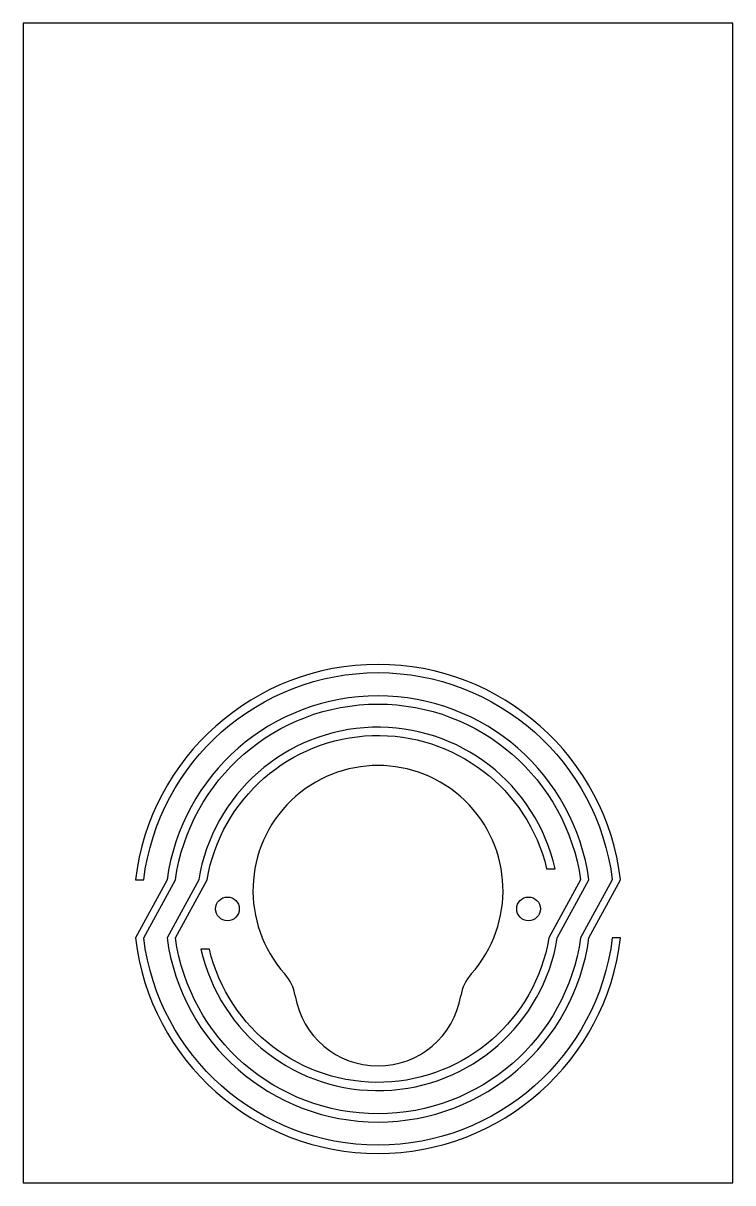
# Model space of a CAD drawing. Header units: millimetres. Extents: x -39 to 39, y -32 to 95.
import ezdxf

# ---------------------------------------------------------------- set-up
doc = ezdxf.new("R2010")
doc.units = ezdxf.units.MM
doc.layers.get('0').update_dxf_attribs({"linetype": 'CONTINUOUS'})

msp = doc.modelspace()

# ---------------------------------------------------------------- linework, layer by layer
msp.add_lwpolyline([(-38.89, 95), (-38.89, -32), (38.89, -32), (38.89, 95)], close=True)
for points in [[(19.41, 2.4, 0.824585), (-19.65, 1.17), (-23.12, -5.18, 0.872074), (23.12, -5.18), (26.59, 1.17, 0.887702), (-26.59, 1.17), (-25.68, 1.17, -0.883996), (25.68, 1.17), (22.21, -5.18, -0.867236), (-22.21, -5.18), (-18.73, 1.17, -0.816877), (18.48, 2.4)], [(23.12, 1.17, 0.872074), (-23.12, 1.17), (-26.59, -5.18, 0.887702), (26.59, -5.18), (25.68, -5.18, -0.883996), (-25.68, -5.18), (-22.21, 1.17, -0.867236), (22.21, 1.17), (18.73, -5.18, -0.816877), (-18.48, -6.4), (-19.41, -6.4, 0.824585), (19.65, -5.18)]]:
    msp.add_lwpolyline(points, format="xyb", close=True)
for centre in [(-16.5, -2), (16.5, -2)]:
    msp.add_circle(centre, 1.3)
for centre, radius, start, end in [((0, 0), 13.7, -41.7238, 221.7238), ((-13.81, -12.31), 4.8, 9.5076, 41.7238), ((13.81, -12.31), 4.8, 138.2762, 170.4924), ((0, -10), 9.2, 189.5076, 350.4924)]:
    msp.add_arc(centre, radius, start, end)

doc.saveas('drawing.dxf')
